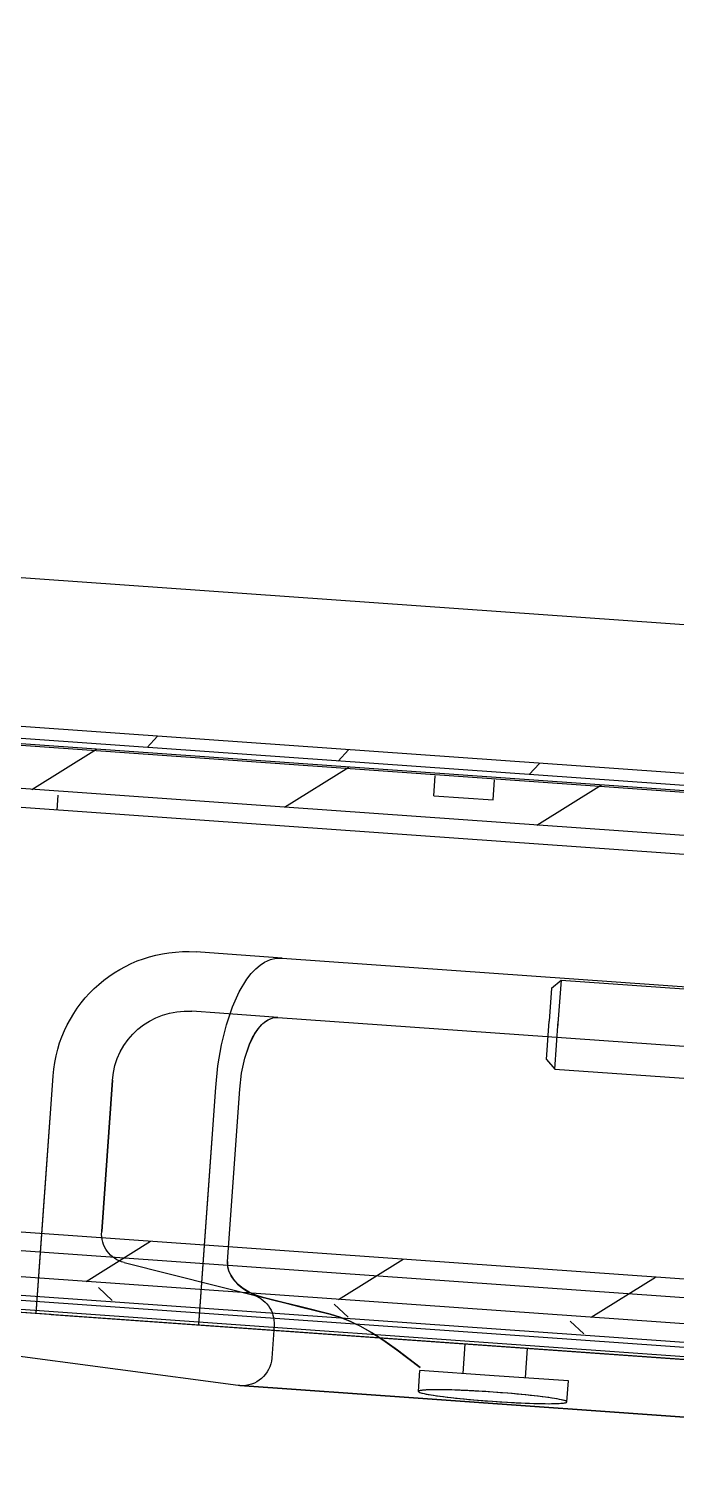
# Model space of a CAD drawing. Extents: x 39751 to 116307, y -36149 to -14965.
# Drawn here: x 44996.4 to 45039.9, y -34187.3 to -34090.4 of the extents above; entities that cross this region are included whole.
import ezdxf

# ---------------------------------------------------------------- set-up
doc = ezdxf.new("R2010")
doc.units = 0
doc.header["$LTSCALE"] = 1500
doc.linetypes.add('PHANTOM', pattern=[0.95, 0.76, -0.05, 0.02, -0.05, 0.02, -0.05])
doc.layers.add('6', color=6, linetype='PHANTOM')
doc.layers.add('confinea', color=3, linetype='Continuous')
doc.layers.add('AM_0', color=7, linetype='Continuous', lineweight=30)
doc.styles.get("Standard").update_dxf_attribs({"font": 'gbenor.shx', "width": 0.9, "bigfont": 'gbcbig.shx'})
doc.dimstyles.get("Standard").update_dxf_attribs({"dimtxt": 3.5, "dimasz": 3, "dimexe": 1, "dimexo": 0, "dimgap": 1, "dimtad": 1, "dimdec": 0, "dimdsep": 46, "dimtxsty": 'Standard', "dimblk": 'CLOSED', "dimcen": 0, "dimadec": 0, "dimazin": 2, "dimtfac": 1, "dimtdec": 0, "dimtofl": 0, "dimtmove": 2, "dimatfit": 3, "dimldrblk": 'NONE', "dimfxl": 0.18, "dimtolj": 1, "dimtzin": 0, "dimarcsym": 0})

# ---------------------------------------------------------------- blocks, each defined once
blk = doc.blocks.new('A$C7BE91E2F')
at = {"layer": '6'}
for p, q in [((794.73, 222.3), (21.188, 141.018)), ((794.813, 221.504), (21.272, 140.222)), ((670.335, 208.072), (794.651, 221.135)), ((794.779, 219.914), (670.464, 206.851)), ((735.433, 219.963), (711.581, 217.457)), ((711.581, 217.457), (735.433, 219.963)), ((687.122, 210.993), (746.794, 217.263)), ((699.524, 216.187), (678.775, 212.707)), ((676.119, 205.664), (733.801, 211.725)), ((733.93, 210.5), (676.248, 204.438)), ((703.032, 191.549), (735.273, 194.937)), ((703.45, 187.571), (731.505, 190.519)), ((736.905, 182.187), (679.223, 176.126)), ((767.224, 180.724), (81.101, 108.627)), ((765.384, 181.007), (82.842, 109.287)), ((765.198, 180.863), (674.199, 171.301)), ((737.038, 180.925), (679.355, 174.864)), ((767.308, 179.927), (81.185, 107.831))]:
    blk.add_line(p, q, dxfattribs=at)
at = {"layer": '6', "ltscale": 0.035387}
for p, q in [((721.574, 218.047), (721.722, 216.639)), ((721.574, 218.047), (721.722, 216.639)), ((711.628, 217.002), (711.776, 215.594)), ((711.628, 217.002), (711.776, 215.594))]:
    blk.add_line(p, q, dxfattribs=at)
at = {"layer": '6', "ltscale": 0.29997}
for p, q in [((711.581, 217.457), (699.647, 216.203)), ((699.647, 216.203), (711.581, 217.457))]:
    blk.add_line(p, q, dxfattribs=at)
at = {"layer": '6', "ltscale": 0.003101}
blk.add_line((699.647, 216.203), (699.524, 216.187), dxfattribs=at)
at = {"layer": '6', "ltscale": 0.124999}
blk.add_line((716.749, 216.117), (711.776, 215.594), dxfattribs=at)
at = {"layer": '6', "ltscale": 0.125001}
blk.add_line((721.722, 216.639), (716.749, 216.117), dxfattribs=at)
at = {"layer": '6', "ltscale": 0.049999}
for p, q in [((718.837, 216.336), (719.046, 214.347)), ((718.837, 216.336), (719.046, 214.347)), ((714.66, 215.897), (714.869, 213.908)), ((714.66, 215.897), (714.869, 213.908))]:
    blk.add_line(p, q, dxfattribs=at)
at = {"layer": '6', "ltscale": 0.054866}
blk.add_line((702.074, 212.24), (701.844, 214.423), dxfattribs=at)
at = {"layer": '6', "ltscale": 0.031816}
for p, q in [((721.965, 212.615), (722.865, 213.515)), ((690.36, 209.294), (691.259, 210.194))]:
    blk.add_line(p, q, dxfattribs=at)
at = {"layer": '6', "ltscale": 0.127758}
blk.add_line((723.39, 212.412), (727.815, 209.857), dxfattribs=at)
at = {"layer": '6', "ltscale": 0.400005}
for p, q in [((697.024, 212.033), (698.696, 196.121)), ((686.128, 210.888), (687.8, 194.976))]:
    blk.add_line(p, q, dxfattribs=at)
at = {"layer": '6', "ltscale": 0.134544}
for p, q in [((697.024, 212.033), (697.587, 206.681)), ((686.128, 210.888), (686.69, 205.536))]:
    blk.add_line(p, q, dxfattribs=at)
at = {"layer": '6', "ltscale": 0.116307}
blk.add_line((705.874, 211.61), (701.402, 210.328), dxfattribs=at)
at = {"layer": '6', "ltscale": 0.052074}
blk.add_line((703.872, 211.036), (705.874, 211.61), dxfattribs=at)
at = {"layer": '6', "ltscale": 0.05051}
blk.add_line((705.874, 211.61), (703.932, 211.054), dxfattribs=at)
at = {"layer": '6', "ltscale": 0.031817}
blk.add_line((706.162, 210.954), (707.062, 211.854), dxfattribs=at)
at = {"layer": '6', "ltscale": 0.25}
blk.add_line((687.122, 210.993), (677.177, 209.948), dxfattribs=at)
at = {"layer": '6', "ltscale": 0.240649}
blk.add_line((692.149, 207.675), (701.402, 210.328), dxfattribs=at)
at = {"layer": '6', "ltscale": 0.00912}
blk.add_line((700.988, 210.209), (700.638, 210.109), dxfattribs=at)
at = {"layer": '6', "ltscale": 0.002718}
blk.add_line((700.638, 210.109), (700.742, 210.139), dxfattribs=at)
at = {"layer": '6', "ltscale": 0.008135}
blk.add_line((700.742, 210.139), (701.055, 210.229), dxfattribs=at)
at = {"layer": '6', "ltscale": 0.001872}
blk.add_line((701.06, 210.23), (700.988, 210.209), dxfattribs=at)
at = {"layer": '6', "ltscale": 0.012017}
blk.add_line((701.055, 210.229), (701.517, 210.361), dxfattribs=at)
at = {"layer": '6', "ltscale": 0.025134}
blk.add_line((702.027, 210.507), (701.06, 210.23), dxfattribs=at)
at = {"layer": '6', "ltscale": 0.013461}
blk.add_line((701.517, 210.361), (702.035, 210.51), dxfattribs=at)
at = {"layer": '6', "ltscale": 0.0234}
blk.add_line((702.035, 210.51), (702.935, 210.768), dxfattribs=at)
at = {"layer": '6', "ltscale": 0.016027}
blk.add_line((702.744, 210.713), (702.128, 210.536), dxfattribs=at)
at = {"layer": '6', "ltscale": 0.030905}
blk.add_line((703.932, 211.054), (702.744, 210.713), dxfattribs=at)
at = {"layer": '6', "ltscale": 0.02438}
blk.add_line((702.935, 210.768), (703.872, 211.036), dxfattribs=at)
at = {"layer": '6', "ltscale": 0.127759}
blk.add_line((706.469, 210.634), (710.895, 208.079), dxfattribs=at)
at = {"layer": '6', "ltscale": 0.127764}
blk.add_line((689.549, 208.856), (693.975, 206.301), dxfattribs=at)
at = {"layer": '6', "ltscale": 0.290427}
blk.add_line((699.093, 207.844), (700.307, 196.29), dxfattribs=at)
blk.add_line((699.093, 207.844), (700.307, 196.29), dxfattribs=at)
at = {"layer": '6', "ltscale": 0.265461}
for p, q in [((697.587, 206.681), (698.696, 196.121)), ((686.69, 205.536), (687.8, 194.976))]:
    blk.add_line(p, q, dxfattribs=at)
at = {"layer": '6', "ltscale": 0.255151}
for p, q in [((690.711, 205.544), (691.778, 195.394)), ((691.778, 195.394), (690.711, 205.544))]:
    blk.add_line(p, q, dxfattribs=at)
at = {"layer": '6', "ltscale": 0.485}
for p, q in [((721.514, 195.653), (740.807, 197.68)), ((722.141, 189.686), (741.434, 191.713))]:
    blk.add_line(p, q, dxfattribs=at)
at = {"layer": '6', "ltscale": 0.021213}
blk.add_line((720.98, 194.993), (721.514, 195.653), dxfattribs=at)
at = {"layer": '6', "ltscale": 0.080709}
blk.add_line((721.514, 195.653), (721.851, 192.442), dxfattribs=at)
at = {"layer": '6', "ltscale": 0.064569}
blk.add_line((720.98, 194.993), (721.249, 192.425), dxfattribs=at)
at = {"layer": '6', "ltscale": 0.080703}
blk.add_line((722.141, 189.686), (721.803, 192.896), dxfattribs=at)
at = {"layer": '6', "ltscale": 0.05543}
blk.add_line((721.481, 190.219), (721.249, 192.425), dxfattribs=at)
at = {"layer": '6', "ltscale": 0.046607}
blk.add_line((699.127, 191.138), (697.273, 190.944), dxfattribs=at)
at = {"layer": '6', "ltscale": 0.098159}
blk.add_line((703.032, 191.549), (699.127, 191.138), dxfattribs=at)
at = {"layer": '6', "ltscale": 0.021212}
blk.add_line((721.481, 190.219), (722.141, 189.686), dxfattribs=at)
at = {"layer": '6', "ltscale": 0.052936}
blk.add_line((699.797, 187.187), (697.691, 186.965), dxfattribs=at)
at = {"layer": '6', "ltscale": 0.09183}
blk.add_line((703.45, 187.571), (699.797, 187.187), dxfattribs=at)
at = {"layer": '6', "ltscale": 0.127768}
blk.add_line((720.87, 179.226), (725.296, 176.67), dxfattribs=at)
at = {"layer": '6', "ltscale": 0.127766}
blk.add_line((703.95, 177.448), (708.376, 174.893), dxfattribs=at)
at = {"layer": '6', "ltscale": 0.1}
blk.add_line((714.019, 177.02), (717.998, 177.424), dxfattribs=at)
at = {"layer": '6', "ltscale": 0.033742}
blk.add_line((717.998, 177.424), (718.135, 176.082), dxfattribs=at)
at = {"layer": '6', "ltscale": 0.024996}
blk.add_line((688.671, 177.119), (688.775, 176.125), dxfattribs=at)
at = {"layer": '6', "ltscale": 0.033748}
blk.add_line((714.019, 177.02), (714.155, 175.677), dxfattribs=at)
at = {"layer": '6', "ltscale": 0.127769}
blk.add_line((687.029, 175.67), (691.455, 173.114), dxfattribs=at)
at = {"layer": '6', "ltscale": 0.025768}
for p, q in [((720.458, 175.81), (721.187, 175.081)), ((707.661, 174.465), (708.39, 173.736)), ((694.863, 173.12), (695.592, 172.391))]:
    blk.add_line(p, q, dxfattribs=at)
at = {"layer": '6'}
for points in [[(705.874, 211.61), (706.507, 211.824), (707.122, 212.09), (707.846, 212.469), (708.54, 212.891), (709.344, 213.442), (710.278, 214.15), (711.798, 215.39)], [(711.798, 215.39), (710.303, 214.169), (709.407, 213.488), (708.629, 212.949), (707.912, 212.506), (707.229, 212.142), (706.585, 211.855), (705.874, 211.61)], [(699.093, 207.844), (699.091, 208.139), (699.15, 208.447), (699.276, 208.766), (699.461, 209.069), (699.72, 209.376), (700.031, 209.651), (700.419, 209.912), (700.85, 210.13), (701.402, 210.328)], [(701.402, 210.328), (700.921, 210.161), (700.474, 209.944), (700.09, 209.695), (699.754, 209.41), (699.495, 209.115), (699.298, 208.808), (699.165, 208.494), (699.096, 208.186), (699.093, 207.844)], [(698.696, 196.121), (698.895, 194.672), (699.184, 193.269), (699.557, 191.942), (700.012, 190.727), (700.499, 189.739), (701.044, 188.905), (701.345, 188.546), (701.657, 188.238), (701.96, 187.999), (702.271, 187.81), (702.661, 187.649), (703.055, 187.569), (703.45, 187.571)], [(698.696, 196.121), (698.895, 194.672), (699.184, 193.269), (699.557, 191.942), (700.012, 190.727), (700.499, 189.739), (701.044, 188.905), (701.345, 188.546), (701.657, 188.238), (701.96, 187.999), (702.271, 187.81), (702.661, 187.649), (703.055, 187.569), (703.45, 187.571)], [(700.307, 196.29), (700.469, 195.22), (700.725, 194.207), (701.067, 193.295), (701.289, 192.852), (701.534, 192.462), (701.77, 192.162), (702.019, 191.917), (702.351, 191.69), (702.691, 191.566), (703.032, 191.549)], [(700.307, 196.29), (700.468, 195.223), (700.723, 194.211), (701.065, 193.299), (701.45, 192.586), (701.683, 192.264), (701.93, 191.997), (702.146, 191.817), (702.367, 191.681), (702.7, 191.564), (703.032, 191.549)]]:
    blk.add_lwpolyline(points, dxfattribs=at)
for centre, radius, start, end in [((699.855, 214.214), 2, 5.9985, 95.96437), ((700.085, 212.031), 2, 285.99851, 5.9985), ((692.7, 205.753), 2, 105.9985, 185.99851), ((696.75, 195.916), 9, 185.99851, 275.9985), ((696.75, 195.916), 5, 185.99851, 275.9985)]:
    blk.add_arc(centre, radius, start, end, dxfattribs=at)
at = {"layer": '6', "extrusion": (0, 0, -1)}
for start_param, end_param in [(3.141593, 6.283349), (-0.000164, 3.14187), (-1.570796, -0.000164), (0.000164, 1.570796), (3.14187, 4.712389), (1.570796, 3.141593)]:
    blk.add_ellipse((716.601, 217.524), major_axis=(4.973, 0.522), ratio=0.061538, start_param=start_param, end_param=end_param, dxfattribs=at)

msp = doc.modelspace()

# ---------------------------------------------------------------- linework, layer by layer
at = {"layer": 'AM_0'}
for p, q in [((43618.209, -34078.325), (45255.672, -34195.018)), ((44476.199, -34090.475), (45082.677, -34133.474))]:
    msp.add_line(p, q, dxfattribs=at)

# ---------------------------------------------------------------- block references
at = {"xscale": -1, "rotation": 181.9431194737757}
msp.add_blockref('A$C7BE91E2F', (44304.046, -33989.291), dxfattribs=at)

# ---------------------------------------------------------------- leaders
at = {"layer": 'confinea', "annotation_type": 0, "has_hookline": 1, "hookline_direction": 0}
for points, text_width in [([(45607.935, -33655.632), (44625.935, -35238.558), (45505.338, -35238.558)], 3662.868), ([(44975.89, -33701.689), (43802.017, -35939.504), (44732.852, -35934.809)], 4073.824)]:
    msp.add_leader(points, dimstyle='Standard', override={"dimscale": 50, "dimgap": 1, "dimtad": 0, "dimldrblk": 'DotBlank', "dimarcsym": 1}, dxfattribs=dict(at, text_width=text_width))

doc.saveas('drawing.dxf')
